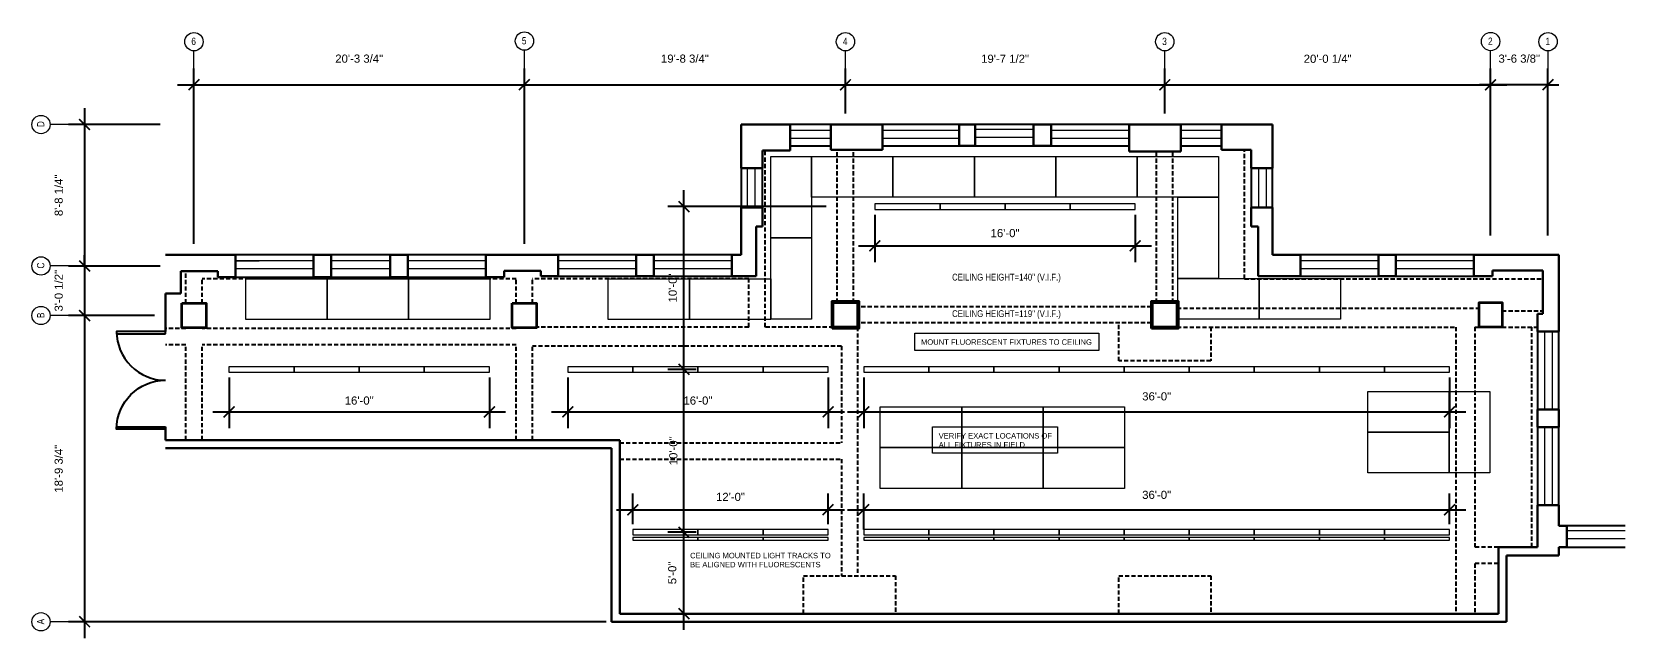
# Model space of a CAD drawing. Extents: x 2166 to 4336, y -1734 to 661.
# Drawn here: x 3161 to 4336, y -1734 to -1287 of the extents above; entities that cross this region are included whole.
import ezdxf

# ---------------------------------------------------------------- set-up
doc = ezdxf.new("R2010")
doc.units = 0
doc.header["$LTSCALE"] = 25
doc.header["$MEASUREMENT"] = 0
doc.header["$PDMODE"] = 34
doc.header["$PDSIZE"] = 6
doc.linetypes.add('HIDDEN2', pattern=[0.1875, 0.125, -0.0625])
doc.layers.get('0').update_dxf_attribs({"lineweight": 15})
for name, color, linetype, lineweight in [('A-ANNO-NOTE', 230, 'Continuous', 13), ('A-CEN-COLNUM', 1, 'Continuous', 15), ('A-DIM', 86, 'Continuous', 15), ('A-FURN-FURN', 43, 'HIDDEN2', 25), ('A-PWR-SYMBOL', 3, 'Continuous', 9), ('EXIST-BEAM-OVHD', 32, 'HIDDEN2', 25), ('EXIST-GLAZ-GLAZ', 4, 'Continuous', 18), ('EXIST-S-COL', 32, 'Continuous', 35), ('EXIST-WALL-FULL', 1, 'Continuous', 30), ('EXIST-WALL-PRHT', 32, 'Continuous', 25)]:
    doc.layers.add(name, color=color, linetype=linetype, lineweight=lineweight)
doc.layers.add('NEW-PART', color=1, linetype='Continuous')
doc.styles.add('Arial Narrow', font='ARIALN.TTF', dxfattribs={"height": 12})
doc.styles.add('Arial Narrow 8', font='ARIALN.TTF', dxfattribs={"height": 9})
doc.styles.add('Dim', font='ARIAL.TTF', dxfattribs={"height": 6})
doc.styles.add('DIMPAPER', font='ARIAL.TTF', dxfattribs={"height": 2})
doc.dimstyles.new('AW PAPER', dxfattribs={"dimscale": 0, "dimtxt": 0.5625, "dimasz": 0.125, "dimexe": 0.09375, "dimexo": 0.03125, "dimgap": 0.125, "dimtad": 1, "dimdec": 3, "dimrnd": 0.125, "dimzin": 3, "dimdsep": 46, "dimlunit": 4, "dimtxsty": 'DIMPAPER', "dimblk": 'ARCHTICK', "dimcen": 0.09375, "dimdle": 0.09375, "dimadec": 0, "dimazin": 0, "dimtfac": 1, "dimtdec": 3, "dimtix": 1, "dimtmove": 1, "dimatfit": 2, "dimfxl": 0, "dimfrac": 2, "dimtolj": 1, "dimtzin": 0, "dimarcsym": 0})

# ---------------------------------------------------------------- blocks, each defined once
blk = doc.blocks.new('LDR')
blk.add_line((0, 0), (0, 0))
blk.add_lwpolyline([(-1.75, 0), (0, 0), (0, 36), (-1.75, 36)], close=True)
blk.add_arc((0, 0), 36, 90, 180)
blk = doc.blocks.new('_ARCHTICK')
at = {"color": 0, "linetype": 'ByBlock', "const_width": 0.15}
blk.add_lwpolyline([(-0.5, -0.5), (0.5, 0.5)], dxfattribs=at)
blk = doc.blocks.new('*D72')
at = {"layer": 'A-DIM', "color": 0, "lineweight": -2}
for p, q in [((3281, -1443.6), (3281, -1314.3)), ((3524.7, -1439.6), (3524.7, -1314.3)), ((3269, -1326.3), (3536.7, -1326.3))]:
    blk.add_line(p, q, dxfattribs=at)
at = {"layer": 'Defpoints', "color": 0}
for p in [(3524.7, -1326.3), (3524.7, -1443.6), (3281, -1447.6)]:
    blk.add_point(p, dxfattribs=at)
at = {"layer": 'A-DIM', "color": 0, "lineweight": -2, "xscale": 8, "yscale": 8, "zscale": 8, "rotation": 180}
blk.add_blockref('_ARCHTICK', (3281, -1326.3), dxfattribs=at)
at = {"layer": 'A-DIM', "color": 0, "lineweight": -2, "xscale": 8, "yscale": 8, "zscale": 8}
blk.add_blockref('_ARCHTICK', (3524.7, -1326.3), dxfattribs=at)
at = {"layer": 'A-DIM', "color": 0, "insert": (3402.9, -1307.1), "char_height": 6, "attachment_point": 5, "style": 'Dim'}
blk.add_mtext('\\A1;20\'-3 3/4"', dxfattribs=at)
blk = doc.blocks.new('*D73')
at = {"layer": 'A-DIM', "color": 0, "lineweight": -2}
for p, q in [((3524.7, -1443.6), (3524.7, -1314.3)), ((3761.5, -1343.6), (3761.5, -1314.3)), ((3512.7, -1326.3), (3773.5, -1326.3))]:
    blk.add_line(p, q, dxfattribs=at)
at = {"layer": 'Defpoints', "color": 0}
for p in [(3761.5, -1326.3), (3761.5, -1347.6), (3524.7, -1447.6)]:
    blk.add_point(p, dxfattribs=at)
at = {"layer": 'A-DIM', "color": 0, "lineweight": -2, "xscale": 8, "yscale": 8, "zscale": 8, "rotation": 180}
blk.add_blockref('_ARCHTICK', (3524.7, -1326.3), dxfattribs=at)
at = {"layer": 'A-DIM', "color": 0, "lineweight": -2, "xscale": 8, "yscale": 8, "zscale": 8}
blk.add_blockref('_ARCHTICK', (3761.5, -1326.3), dxfattribs=at)
at = {"layer": 'A-DIM', "color": 0, "insert": (3643.1, -1307.1), "char_height": 6, "attachment_point": 5, "style": 'Dim'}
blk.add_mtext('\\A1;19\'-8 3/4"', dxfattribs=at)
blk = doc.blocks.new('*D74')
at = {"layer": 'A-DIM', "color": 0, "lineweight": -2}
for p, q in [((3761.5, -1347.6), (3761.5, -1314.3)), ((3997, -1343.6), (3997, -1314.3)), ((3749.5, -1326.3), (4009, -1326.3))]:
    blk.add_line(p, q, dxfattribs=at)
at = {"layer": 'Defpoints', "color": 0}
for p in [(3997, -1326.3), (3997, -1347.6), (3761.5, -1351.6)]:
    blk.add_point(p, dxfattribs=at)
at = {"layer": 'A-DIM', "color": 0, "lineweight": -2, "xscale": 8, "yscale": 8, "zscale": 8, "rotation": 180}
blk.add_blockref('_ARCHTICK', (3761.5, -1326.3), dxfattribs=at)
at = {"layer": 'A-DIM', "color": 0, "lineweight": -2, "xscale": 8, "yscale": 8, "zscale": 8}
blk.add_blockref('_ARCHTICK', (3997, -1326.3), dxfattribs=at)
at = {"layer": 'A-DIM', "color": 0, "insert": (3879.2, -1307.2), "char_height": 6, "attachment_point": 5, "style": 'Dim'}
blk.add_mtext('\\A1;19\'-7 1/2"', dxfattribs=at)
blk = doc.blocks.new('*D75')
at = {"layer": 'A-DIM', "color": 0, "lineweight": -2}
for p, q in [((3997, -1347.6), (3997, -1314.3)), ((4237.2, -1437.5), (4237.2, -1314.3)), ((3985, -1326.3), (4249.2, -1326.3))]:
    blk.add_line(p, q, dxfattribs=at)
at = {"layer": 'Defpoints', "color": 0}
for p in [(4237.2, -1326.3), (3997, -1351.6), (4237.2, -1441.5)]:
    blk.add_point(p, dxfattribs=at)
at = {"layer": 'A-DIM', "color": 0, "lineweight": -2, "xscale": 8, "yscale": 8, "zscale": 8, "rotation": 180}
blk.add_blockref('_ARCHTICK', (3997, -1326.3), dxfattribs=at)
at = {"layer": 'A-DIM', "color": 0, "lineweight": -2, "xscale": 8, "yscale": 8, "zscale": 8}
blk.add_blockref('_ARCHTICK', (4237.2, -1326.3), dxfattribs=at)
at = {"layer": 'A-DIM', "color": 0, "insert": (4117.1, -1307.2), "char_height": 6, "attachment_point": 5, "style": 'Dim'}
blk.add_mtext('\\A1;20\'-0 1/4"', dxfattribs=at)
blk = doc.blocks.new('*D76')
at = {"layer": 'A-DIM', "color": 0, "lineweight": -2}
for p, q in [((4237.2, -1437.5), (4237.2, -1314.3)), ((4279.6, -1437.5), (4279.6, -1314.3)), ((4237.2, -1326.3), (4229.2, -1326.3)), ((4279.6, -1326.3), (4237.2, -1326.3)), ((4279.6, -1326.3), (4287.6, -1326.3))]:
    blk.add_line(p, q, dxfattribs=at)
at = {"layer": 'Defpoints', "color": 0}
for p in [(4237.2, -1326.3), (4237.2, -1441.5), (4279.6, -1441.5)]:
    blk.add_point(p, dxfattribs=at)
at = {"layer": 'A-DIM', "color": 0, "lineweight": -2, "xscale": 8, "yscale": 8, "zscale": 8}
blk.add_blockref('_ARCHTICK', (4237.2, -1326.3), dxfattribs=at)
at = {"layer": 'A-DIM', "color": 0, "lineweight": -2, "xscale": 8, "yscale": 8, "zscale": 8, "rotation": 180}
blk.add_blockref('_ARCHTICK', (4279.6, -1326.3), dxfattribs=at)
at = {"layer": 'A-DIM', "color": 0, "insert": (4258.4, -1307.1), "char_height": 6, "attachment_point": 5, "style": 'Dim'}
blk.add_mtext('\\A1;3\'-6 3/8"', dxfattribs=at)
blk = doc.blocks.new('*D77')
at = {"layer": 'A-DIM', "color": 0, "lineweight": -2}
for p, q in [((3200.4, -1459.9), (3200.4, -1451.9)), ((3256, -1459.9), (3188.4, -1459.9)), ((3200.4, -1459.9), (3200.4, -1496.4)), ((3252, -1496.4), (3188.4, -1496.4)), ((3200.4, -1496.4), (3200.4, -1504.4))]:
    blk.add_line(p, q, dxfattribs=at)
at = {"layer": 'Defpoints', "color": 0}
for p in [(3260, -1459.9), (3200.4, -1496.4), (3256, -1496.4)]:
    blk.add_point(p, dxfattribs=at)
at = {"layer": 'A-DIM', "color": 0, "lineweight": -2, "xscale": 8, "yscale": 8, "zscale": 8}
for p, rotation in [((3200.4, -1459.9), 270), ((3200.4, -1496.4), 90)]:
    blk.add_blockref('_ARCHTICK', p, dxfattribs=dict(at, rotation=rotation))
at = {"layer": 'A-DIM', "color": 0, "insert": (3181.3, -1478.1), "char_height": 6, "attachment_point": 5, "rotation": 90, "style": 'Dim'}
blk.add_mtext('\\A1;3\'-0 1/2"', dxfattribs=at)
blk = doc.blocks.new('*D78')
at = {"layer": 'A-DIM', "color": 0, "lineweight": -2}
for p, q in [((3200.4, -1484.4), (3200.4, -1734.1)), ((3252, -1496.4), (3188.4, -1496.4)), ((3585, -1722.1), (3188.4, -1722.1))]:
    blk.add_line(p, q, dxfattribs=at)
at = {"layer": 'Defpoints', "color": 0}
for p in [(3256, -1496.4), (3200.4, -1722.1), (3589, -1722.1)]:
    blk.add_point(p, dxfattribs=at)
at = {"layer": 'A-DIM', "color": 0, "lineweight": -2, "xscale": 8, "yscale": 8, "zscale": 8}
for p, rotation in [((3200.4, -1496.4), 90), ((3200.4, -1722.1), 270)]:
    blk.add_blockref('_ARCHTICK', p, dxfattribs=dict(at, rotation=rotation))
at = {"layer": 'A-DIM', "color": 0, "insert": (3181.3, -1609.3), "char_height": 6, "attachment_point": 5, "rotation": 90, "style": 'Dim'}
blk.add_mtext('\\A1;18\'-9 3/4"', dxfattribs=at)
blk = doc.blocks.new('*D79')
at = {"layer": 'A-DIM', "color": 0, "lineweight": -2}
for p, q in [((3642.4, -1728.1), (3642.4, -1644.1)), ((3651.3, -1656.1), (3630.4, -1656.1)), ((3623.3, -1716.1), (3654.4, -1716.1))]:
    blk.add_line(p, q, dxfattribs=at)
at = {"layer": 'Defpoints', "color": 0}
for p in [(3642.4, -1656.1), (3655.3, -1656.1), (3619.3, -1716.1)]:
    blk.add_point(p, dxfattribs=at)
at = {"layer": 'A-DIM', "color": 0, "lineweight": -2, "xscale": 8, "yscale": 8, "zscale": 8}
for p, rotation in [((3642.4, -1656.1), 90), ((3642.4, -1716.1), 270)]:
    blk.add_blockref('_ARCHTICK', p, dxfattribs=dict(at, rotation=rotation))
at = {"layer": 'A-DIM', "color": 0, "insert": (3633.8, -1686.1), "char_height": 6, "attachment_point": 5, "rotation": 90, "style": 'Dim'}
blk.add_mtext('\\A1;5\'-0"', dxfattribs=at)
blk = doc.blocks.new('*D80')
at = {"layer": 'A-DIM', "color": 0, "lineweight": -2}
for p, q in [((3642.4, -1668.1), (3642.4, -1524.1)), ((3651.3, -1536.1), (3630.4, -1536.1)), ((3651.3, -1656.1), (3630.4, -1656.1))]:
    blk.add_line(p, q, dxfattribs=at)
at = {"layer": 'Defpoints', "color": 0}
for p in [(3642.4, -1536.1), (3655.3, -1536.1), (3655.3, -1656.1)]:
    blk.add_point(p, dxfattribs=at)
at = {"layer": 'A-DIM', "color": 0, "lineweight": -2, "xscale": 8, "yscale": 8, "zscale": 8}
for p, rotation in [((3642.4, -1536.1), 90), ((3642.4, -1656.1), 270)]:
    blk.add_blockref('_ARCHTICK', p, dxfattribs=dict(at, rotation=rotation))
at = {"layer": 'A-DIM', "color": 0, "insert": (3634.6, -1596.1), "char_height": 6, "attachment_point": 5, "rotation": 90, "style": 'Dim'}
blk.add_mtext('\\A1;10\'-0"', dxfattribs=at)
blk = doc.blocks.new('*D81')
at = {"layer": 'A-DIM', "color": 0, "lineweight": -2}
for p, q in [((3642.4, -1548.1), (3642.4, -1404.1)), ((3747.3, -1416.1), (3630.4, -1416.1)), ((3651.3, -1536.1), (3630.4, -1536.1))]:
    blk.add_line(p, q, dxfattribs=at)
at = {"layer": 'Defpoints', "color": 0}
for p in [(3642.4, -1416.1), (3751.3, -1416.1), (3655.3, -1536.1)]:
    blk.add_point(p, dxfattribs=at)
at = {"layer": 'A-DIM', "color": 0, "lineweight": -2, "xscale": 8, "yscale": 8, "zscale": 8}
for p, rotation in [((3642.4, -1416.1), 90), ((3642.4, -1536.1), 270)]:
    blk.add_blockref('_ARCHTICK', p, dxfattribs=dict(at, rotation=rotation))
at = {"layer": 'A-DIM', "color": 0, "insert": (3634.1, -1476.1), "char_height": 6, "attachment_point": 5, "rotation": 90, "style": 'Dim'}
blk.add_mtext('\\A1;10\'-0"', dxfattribs=at)
blk = doc.blocks.new('*D82')
at = {"layer": 'A-DIM', "color": 0, "lineweight": -2}
for p, q in [((3775, -1542.1), (3775, -1579.4)), ((4207, -1542.1), (4207, -1579.4)), ((3763, -1567.4), (4219, -1567.4))]:
    blk.add_line(p, q, dxfattribs=at)
at = {"layer": 'Defpoints', "color": 0}
for p in [(3775, -1538.1), (4207, -1538.1), (4207, -1567.4)]:
    blk.add_point(p, dxfattribs=at)
at = {"layer": 'A-DIM', "color": 0, "lineweight": -2, "xscale": 8, "yscale": 8, "zscale": 8, "rotation": 180}
blk.add_blockref('_ARCHTICK', (3775, -1567.4), dxfattribs=at)
at = {"layer": 'A-DIM', "color": 0, "lineweight": -2, "xscale": 8, "yscale": 8, "zscale": 8}
blk.add_blockref('_ARCHTICK', (4207, -1567.4), dxfattribs=at)
at = {"layer": 'A-DIM', "color": 0, "insert": (3991, -1556), "char_height": 6, "attachment_point": 5, "style": 'Dim'}
blk.add_mtext('\\A1;36\'-0"', dxfattribs=at)
blk = doc.blocks.new('*D83')
at = {"layer": 'A-DIM', "color": 0, "lineweight": -2}
for p, q in [((3783.2, -1422.1), (3783.2, -1457)), ((3975.2, -1422.1), (3975.2, -1457)), ((3771.2, -1445), (3987.2, -1445))]:
    blk.add_line(p, q, dxfattribs=at)
at = {"layer": 'Defpoints', "color": 0}
for p in [(3783.2, -1418.1), (3975.2, -1418.1), (3975.2, -1445)]:
    blk.add_point(p, dxfattribs=at)
at = {"layer": 'A-DIM', "color": 0, "lineweight": -2, "xscale": 8, "yscale": 8, "zscale": 8, "rotation": 180}
blk.add_blockref('_ARCHTICK', (3783.2, -1445), dxfattribs=at)
at = {"layer": 'A-DIM', "color": 0, "lineweight": -2, "xscale": 8, "yscale": 8, "zscale": 8}
blk.add_blockref('_ARCHTICK', (3975.2, -1445), dxfattribs=at)
at = {"layer": 'A-DIM', "color": 0, "insert": (3879.2, -1435.7), "char_height": 6, "attachment_point": 5, "style": 'Dim'}
blk.add_mtext('\\A1;16\'-0"', dxfattribs=at)
blk = doc.blocks.new('*D84')
at = {"layer": 'A-DIM', "color": 0, "lineweight": -2}
for p, q in [((3775, -1654.1), (3775, -1627.5)), ((4207, -1650.1), (4207, -1627.5)), ((3763, -1639.5), (4219, -1639.5))]:
    blk.add_line(p, q, dxfattribs=at)
at = {"layer": 'Defpoints', "color": 0}
for p in [(4207, -1639.5), (4207, -1654.1), (3775, -1658.1)]:
    blk.add_point(p, dxfattribs=at)
at = {"layer": 'A-DIM', "color": 0, "lineweight": -2, "xscale": 8, "yscale": 8, "zscale": 8, "rotation": 180}
blk.add_blockref('_ARCHTICK', (3775, -1639.5), dxfattribs=at)
at = {"layer": 'A-DIM', "color": 0, "lineweight": -2, "xscale": 8, "yscale": 8, "zscale": 8}
blk.add_blockref('_ARCHTICK', (4207, -1639.5), dxfattribs=at)
at = {"layer": 'A-DIM', "color": 0, "insert": (3991, -1628.6), "char_height": 6, "attachment_point": 5, "style": 'Dim'}
blk.add_mtext('\\A1;36\'-0"', dxfattribs=at)
blk = doc.blocks.new('*D85')
at = {"layer": 'A-DIM', "color": 0, "lineweight": -2}
for p, q in [((3604.7, -1650.1), (3604.7, -1627.5)), ((3748.7, -1650.1), (3748.7, -1627.5)), ((3592.7, -1639.5), (3760.7, -1639.5))]:
    blk.add_line(p, q, dxfattribs=at)
at = {"layer": 'Defpoints', "color": 0}
for p in [(3748.7, -1639.5), (3604.7, -1654.1), (3748.7, -1654.1)]:
    blk.add_point(p, dxfattribs=at)
at = {"layer": 'A-DIM', "color": 0, "lineweight": -2, "xscale": 8, "yscale": 8, "zscale": 8, "rotation": 180}
blk.add_blockref('_ARCHTICK', (3604.7, -1639.5), dxfattribs=at)
at = {"layer": 'A-DIM', "color": 0, "lineweight": -2, "xscale": 8, "yscale": 8, "zscale": 8}
blk.add_blockref('_ARCHTICK', (3748.7, -1639.5), dxfattribs=at)
at = {"layer": 'A-DIM', "color": 0, "insert": (3676.7, -1630.1), "char_height": 6, "attachment_point": 5, "style": 'Dim'}
blk.add_mtext('\\A1;12\'-0"', dxfattribs=at)
blk = doc.blocks.new('*D86')
at = {"layer": 'A-DIM', "color": 0, "lineweight": -2}
for p, q in [((3556.7, -1542.1), (3556.7, -1579.4)), ((3748.7, -1542.1), (3748.7, -1579.4)), ((3544.7, -1567.4), (3760.7, -1567.4))]:
    blk.add_line(p, q, dxfattribs=at)
at = {"layer": 'Defpoints', "color": 0}
for p in [(3556.7, -1538.1), (3748.7, -1538.1), (3748.7, -1567.4)]:
    blk.add_point(p, dxfattribs=at)
at = {"layer": 'A-DIM', "color": 0, "lineweight": -2, "xscale": 8, "yscale": 8, "zscale": 8, "rotation": 180}
blk.add_blockref('_ARCHTICK', (3556.7, -1567.4), dxfattribs=at)
at = {"layer": 'A-DIM', "color": 0, "lineweight": -2, "xscale": 8, "yscale": 8, "zscale": 8}
blk.add_blockref('_ARCHTICK', (3748.7, -1567.4), dxfattribs=at)
at = {"layer": 'A-DIM', "color": 0, "insert": (3652.7, -1559.1), "char_height": 6, "attachment_point": 5, "style": 'Dim'}
blk.add_mtext('\\A1;16\'-0"', dxfattribs=at)
blk = doc.blocks.new('*D70')
at = {"layer": 'A-DIM', "color": 0, "lineweight": -2}
for p, q in [((3306.9, -1542.1), (3306.9, -1579.4)), ((3498.9, -1542.1), (3498.9, -1579.4)), ((3294.9, -1567.4), (3510.9, -1567.4))]:
    blk.add_line(p, q, dxfattribs=at)
at = {"layer": 'Defpoints', "color": 0}
for p in [(3306.9, -1538.1), (3498.9, -1538.1), (3498.9, -1567.4)]:
    blk.add_point(p, dxfattribs=at)
at = {"layer": 'A-DIM', "color": 0, "lineweight": -2, "xscale": 8, "yscale": 8, "zscale": 8, "rotation": 180}
blk.add_blockref('_ARCHTICK', (3306.9, -1567.4), dxfattribs=at)
at = {"layer": 'A-DIM', "color": 0, "lineweight": -2, "xscale": 8, "yscale": 8, "zscale": 8}
blk.add_blockref('_ARCHTICK', (3498.9, -1567.4), dxfattribs=at)
at = {"layer": 'A-DIM', "color": 0, "insert": (3402.9, -1559.1), "char_height": 6, "attachment_point": 5, "style": 'Dim'}
blk.add_mtext('\\A1;16\'-0"', dxfattribs=at)
blk = doc.blocks.new('*D71')
at = {"layer": 'A-DIM', "color": 0, "lineweight": -2}
for p, q in [((3200.4, -1343.6), (3200.4, -1471.9)), ((3256, -1355.6), (3188.4, -1355.6)), ((3252, -1459.9), (3188.4, -1459.9))]:
    blk.add_line(p, q, dxfattribs=at)
at = {"layer": 'Defpoints', "color": 0}
for p in [(3260, -1355.6), (3200.4, -1459.9), (3256, -1459.9)]:
    blk.add_point(p, dxfattribs=at)
at = {"layer": 'A-DIM', "color": 0, "lineweight": -2, "xscale": 8, "yscale": 8, "zscale": 8}
for p, rotation in [((3200.4, -1355.6), 90), ((3200.4, -1459.9), 270)]:
    blk.add_blockref('_ARCHTICK', p, dxfattribs=dict(at, rotation=rotation))
at = {"layer": 'A-DIM', "color": 0, "insert": (3181.3, -1407.8), "char_height": 6, "attachment_point": 5, "rotation": 90, "style": 'Dim'}
blk.add_mtext('\\A1;8\'-8 1/4"', dxfattribs=at)

msp = doc.modelspace()

# ---------------------------------------------------------------- linework, layer by layer
for p, q in [((3311.7416, -1462.1412), (3311.7416, -1456.1412)), ((3311.7416, -1456.1412), (3329.1233, -1456.1412)), ((3620.2416, -1467.3912), (3607.2416, -1467.3912)), ((4271.7416, -1508.1412), (4271.7416, -1495.1412))]:
    msp.add_line(p, q)
at = {"layer": 'A-ANNO-NOTE'}
for points in [[(3812.627, -1509.3532), (3948.2567, -1509.3532), (3948.2567, -1522.1448), (3812.627, -1522.1448)], [(3825.6437, -1578.3292), (3917.8438, -1578.3292), (3917.8438, -1597.8973), (3825.6437, -1597.8973)]]:
    msp.add_lwpolyline(points, close=True, dxfattribs=at)
at = {"layer": 'A-CEN-COLNUM', "linetype": 'Continuous'}
for p, q in [((3280.9916, -1314.7372), (3280.9916, -1301.3435)), ((3524.7416, -1314.2535), (3524.7416, -1300.8598)), ((3761.4916, -1314.7372), (3761.4916, -1301.3435)), ((3996.9916, -1314.7372), (3996.9916, -1301.3435)), ((4237.2416, -1314.7372), (4237.2416, -1301.3435)), ((4279.6166, -1314.7372), (4279.6166, -1301.3435)), ((3188.3846, -1355.6412), (3174.991, -1355.6412)), ((3188.3846, -1459.8912), (3174.991, -1459.8912)), ((3188.3846, -1496.3912), (3174.991, -1496.3912)), ((3188.3846, -1722.1412), (3174.991, -1722.1412))]:
    msp.add_line(p, q, dxfattribs=at)
for centre in [(3281.0061, -1294.5935), (3524.7561, -1294.1098), (3761.5061, -1294.5935), (3997.0061, -1294.5935), (4237.2561, -1294.4529), (4279.6311, -1294.5935), (3168.241, -1355.6266), (3168.241, -1459.8766), (3168.241, -1496.3766), (3168.241, -1722.1266)]:
    msp.add_circle(centre, 6.75, dxfattribs=at)
at = {"layer": 'A-FURN-FURN'}
for p, q in [((3755.4916, -1486.8912), (3755.4916, -1374.3912)), ((3767.4916, -1486.8912), (3767.4916, -1374.3912)), ((4055.7416, -1469.3912), (4055.7416, -1374.3912)), ((3702.2416, -1504.8912), (3702.2416, -1374.8912)), ((3990.9916, -1486.8912), (3990.9916, -1375.3912)), ((4002.9916, -1486.8912), (4002.9916, -1375.3912)), ((3274.9916, -1487.3912), (3274.9916, -1463.6412)), ((3286.9916, -1487.3912), (3286.9916, -1469.3912)), ((3518.7416, -1469.3912), (3286.9916, -1469.3912)), ((3518.7416, -1487.3912), (3518.7416, -1469.3912)), ((3530.7416, -1487.3912), (3530.7416, -1469.3912)), ((3690.2416, -1469.3912), (3530.7416, -1469.3912)), ((3690.2416, -1504.8912), (3690.2416, -1469.3912)), ((4055.7416, -1469.3912), (4275.7416, -1469.3912)), ((3987.2416, -1489.8912), (3770.4916, -1489.8912)), ((4005.9916, -1490.8912), (4228.7416, -1490.8912)), ((3987.2416, -1501.8912), (3770.4916, -1501.8912)), ((4245.7416, -1492.8912), (4275.7416, -1492.8912)), ((3274.9916, -1505.8912), (3259.9916, -1505.8912)), ((3274.9916, -1505.8912), (3274.9916, -1505.3912)), ((3286.9916, -1505.8912), (3286.9916, -1505.3912)), ((3518.7416, -1505.8912), (3286.9916, -1505.8912)), ((3518.7416, -1505.8912), (3518.7416, -1505.3912)), ((3690.2416, -1504.8912), (3533.7416, -1504.8912)), ((3752.4916, -1504.8912), (3702.2416, -1504.8912)), ((3770.4916, -1504.8912), (3770.4916, -1688.1412)), ((4005.9916, -1504.8912), (4211.7416, -1504.8912)), ((4211.7416, -1504.8912), (4211.7416, -1716.1412)), ((4225.7416, -1504.8912), (4228.7416, -1504.8912)), ((4225.7416, -1504.8912), (4225.7416, -1667.1412)), ((4245.7416, -1504.8912), (4271.7416, -1504.8912)), ((4267.7416, -1667.1412), (4267.7416, -1504.8912)), ((3274.9916, -1517.8912), (3259.9916, -1517.8912)), ((3274.9916, -1588.1412), (3274.9916, -1517.8912)), ((3518.7416, -1517.8912), (3286.9916, -1517.8912)), ((3286.9916, -1588.1412), (3286.9916, -1517.8912)), ((3518.7416, -1588.1412), (3518.7416, -1517.8912)), ((3758.4916, -1518.8912), (3530.7416, -1518.8912)), ((3530.7416, -1588.1412), (3530.7416, -1518.8912)), ((3758.4916, -1518.8912), (3758.4916, -1590.1412)), ((3594.9916, -1590.1412), (3758.4916, -1590.1412)), ((3594.9916, -1602.1412), (3758.4916, -1602.1412)), ((3758.4916, -1602.1412), (3758.4916, -1688.1412)), ((4242.9916, -1667.1412), (4225.7416, -1667.1412)), ((4225.7416, -1679.1412), (4225.7416, -1716.1412)), ((4242.9916, -1679.1412), (4225.7416, -1679.1412))]:
    msp.add_line(p, q, dxfattribs=at)
for points in [[(4030.9916, -1504.8912), (4030.9916, -1529.8912), (3962.9916, -1529.8912), (3962.9916, -1501.8912)], [(3730.4916, -1716.1412), (3730.4916, -1688.1412), (3798.4916, -1688.1412), (3798.4916, -1716.1412)], [(3962.9916, -1716.1412), (3962.9916, -1688.1412), (4030.9916, -1688.1412), (4030.9916, -1716.1412)]]:
    msp.add_lwpolyline(points, dxfattribs=at)
at = {"layer": 'A-PWR-SYMBOL'}
for points in [[(3783.2416, -1418.1412), (3831.2416, -1418.1412), (3831.2416, -1414.1412), (3783.2416, -1414.1412)], [(3831.2416, -1418.1412), (3879.2416, -1418.1412), (3879.2416, -1414.1412), (3831.2416, -1414.1412)], [(3879.2416, -1418.1412), (3927.2416, -1418.1412), (3927.2416, -1414.1412), (3879.2416, -1414.1412)], [(3927.2416, -1418.1412), (3975.2416, -1418.1412), (3975.2416, -1414.1412), (3927.2416, -1414.1412)], [(3306.8666, -1538.1412), (3354.8666, -1538.1412), (3354.8666, -1534.1412), (3306.8666, -1534.1412)], [(3354.8666, -1538.1412), (3402.8666, -1538.1412), (3402.8666, -1534.1412), (3354.8666, -1534.1412)], [(3402.8666, -1538.1412), (3450.8666, -1538.1412), (3450.8666, -1534.1412), (3402.8666, -1534.1412)], [(3450.8666, -1538.1412), (3498.8666, -1538.1412), (3498.8666, -1534.1412), (3450.8666, -1534.1412)], [(3556.7416, -1538.1412), (3604.7416, -1538.1412), (3604.7416, -1534.1412), (3556.7416, -1534.1412)], [(3604.7416, -1538.1412), (3652.7416, -1538.1412), (3652.7416, -1534.1412), (3604.7416, -1534.1412)], [(3652.7416, -1538.1412), (3700.7416, -1538.1412), (3700.7416, -1534.1412), (3652.7416, -1534.1412)], [(3700.7416, -1538.1412), (3748.7416, -1538.1412), (3748.7416, -1534.1412), (3700.7416, -1534.1412)], [(3774.9916, -1538.1412), (3822.9916, -1538.1412), (3822.9916, -1534.1412), (3774.9916, -1534.1412)], [(3822.9916, -1538.1412), (3870.9916, -1538.1412), (3870.9916, -1534.1412), (3822.9916, -1534.1412)], [(3870.9916, -1538.1412), (3918.9916, -1538.1412), (3918.9916, -1534.1412), (3870.9916, -1534.1412)], [(3918.9916, -1538.1412), (3966.9916, -1538.1412), (3966.9916, -1534.1412), (3918.9916, -1534.1412)], [(3966.9916, -1538.1412), (4014.9916, -1538.1412), (4014.9916, -1534.1412), (3966.9916, -1534.1412)], [(4014.9916, -1538.1412), (4062.9916, -1538.1412), (4062.9916, -1534.1412), (4014.9916, -1534.1412)], [(4062.9916, -1538.1412), (4110.9916, -1538.1412), (4110.9916, -1534.1412), (4062.9916, -1534.1412)], [(4110.9916, -1538.1412), (4158.9916, -1538.1412), (4158.9916, -1534.1412), (4110.9916, -1534.1412)], [(4158.9916, -1538.1412), (4206.9916, -1538.1412), (4206.9916, -1534.1412), (4158.9916, -1534.1412)], [(3604.7416, -1658.1412), (3652.7416, -1658.1412), (3652.7416, -1654.1412), (3604.7416, -1654.1412)], [(3652.7416, -1658.1412), (3700.7416, -1658.1412), (3700.7416, -1654.1412), (3652.7416, -1654.1412)], [(3700.7416, -1658.1412), (3748.7416, -1658.1412), (3748.7416, -1654.1412), (3700.7416, -1654.1412)], [(3774.9916, -1658.1412), (3822.9916, -1658.1412), (3822.9916, -1654.1412), (3774.9916, -1654.1412)], [(3822.9916, -1658.1412), (3870.9916, -1658.1412), (3870.9916, -1654.1412), (3822.9916, -1654.1412)], [(3870.9916, -1658.1412), (3918.9916, -1658.1412), (3918.9916, -1654.1412), (3870.9916, -1654.1412)], [(3918.9916, -1658.1412), (3966.9916, -1658.1412), (3966.9916, -1654.1412), (3918.9916, -1654.1412)], [(3966.9916, -1658.1412), (4014.9916, -1658.1412), (4014.9916, -1654.1412), (3966.9916, -1654.1412)], [(4014.9916, -1658.1412), (4062.9916, -1658.1412), (4062.9916, -1654.1412), (4014.9916, -1654.1412)], [(4062.9916, -1658.1412), (4110.9916, -1658.1412), (4110.9916, -1654.1412), (4062.9916, -1654.1412)], [(4110.9916, -1658.1412), (4158.9916, -1658.1412), (4158.9916, -1654.1412), (4110.9916, -1654.1412)], [(4158.9916, -1658.1412), (4206.9916, -1658.1412), (4206.9916, -1654.1412), (4158.9916, -1654.1412)], [(3604.7416, -1662.008), (3652.7416, -1662.008), (3652.7416, -1660.008), (3604.7416, -1660.008)], [(3652.7416, -1662.008), (3700.7416, -1662.008), (3700.7416, -1660.008), (3652.7416, -1660.008)], [(3700.7416, -1662.008), (3748.7416, -1662.008), (3748.7416, -1660.008), (3700.7416, -1660.008)], [(3774.9916, -1662.008), (3822.9916, -1662.008), (3822.9916, -1660.008), (3774.9916, -1660.008)], [(3822.9916, -1662.008), (3870.9916, -1662.008), (3870.9916, -1660.008), (3822.9916, -1660.008)], [(3870.9916, -1662.008), (3918.9916, -1662.008), (3918.9916, -1660.008), (3870.9916, -1660.008)], [(3918.9916, -1662.008), (3966.9916, -1662.008), (3966.9916, -1660.008), (3918.9916, -1660.008)], [(3966.9916, -1662.008), (4014.9916, -1662.008), (4014.9916, -1660.008), (3966.9916, -1660.008)], [(4014.9916, -1662.008), (4062.9916, -1662.008), (4062.9916, -1660.008), (4014.9916, -1660.008)], [(4062.9916, -1662.008), (4110.9916, -1662.008), (4110.9916, -1660.008), (4062.9916, -1660.008)], [(4110.9916, -1662.008), (4158.9916, -1662.008), (4158.9916, -1660.008), (4110.9916, -1660.008)], [(4158.9916, -1662.008), (4206.9916, -1662.008), (4206.9916, -1660.008), (4158.9916, -1660.008)]]:
    msp.add_lwpolyline(points, close=True, dxfattribs=at)
at = {"layer": 'EXIST-GLAZ-GLAZ'}
for p, q in [((3750.7416, -1360.1412), (3720.7416, -1360.1412)), ((3845.2416, -1360.1412), (3788.7416, -1360.1412)), ((3900.2416, -1359.3912), (3857.2416, -1359.3912)), ((3970.7416, -1360.1412), (3913.2416, -1360.1412)), ((4038.7416, -1360.1412), (4008.7416, -1360.1412)), ((3750.7416, -1365.8912), (3720.7416, -1365.8912)), ((3845.2416, -1365.8912), (3788.7416, -1365.8912)), ((3900.2416, -1365.1412), (3857.2416, -1365.1412)), ((3970.7416, -1365.8912), (3913.2416, -1365.8912)), ((4038.7416, -1365.8912), (4008.7416, -1365.8912)), ((3688.9916, -1387.8912), (3688.9916, -1416.8912)), ((3694.7416, -1387.8912), (3694.7416, -1416.8912)), ((4066.2416, -1416.8912), (4066.2416, -1387.8912)), ((4071.9916, -1416.8912), (4071.9916, -1387.8912)), ((3369.2416, -1456.1412), (3311.7416, -1456.1412)), ((3425.7416, -1456.1412), (3382.2416, -1456.1412)), ((3496.2416, -1456.1412), (3438.7416, -1456.1412)), ((3607.2416, -1456.1412), (3549.7416, -1456.1412)), ((3677.7416, -1456.1412), (3620.2416, -1456.1412)), ((4154.4916, -1456.1412), (4096.9916, -1456.1412)), ((4224.9916, -1456.1412), (4167.4916, -1456.1412)), ((3369.2416, -1461.8912), (3311.7416, -1461.8912)), ((3425.7416, -1461.8912), (3382.2416, -1461.8912)), ((3496.2416, -1461.8912), (3438.7416, -1461.8912)), ((3607.2416, -1461.8912), (3549.7416, -1461.8912)), ((3677.7416, -1461.8912), (3620.2416, -1461.8912)), ((4154.4916, -1461.8912), (4096.9916, -1461.8912)), ((4224.9916, -1461.8912), (4167.4916, -1461.8912)), ((4277.2416, -1565.6412), (4277.2416, -1508.1412)), ((4282.9916, -1565.6412), (4282.9916, -1508.1412)), ((4277.2416, -1636.1412), (4277.2416, -1578.6412)), ((4282.9916, -1636.1412), (4282.9916, -1578.6412)), ((4336.4916, -1655.1412), (4293.4916, -1655.1412)), ((4336.4916, -1660.8912), (4293.4916, -1660.8912))]:
    msp.add_line(p, q, dxfattribs=at)
for points in [[(3736.5541, -1439.1042), (3706.5541, -1439.1042), (3706.5541, -1379.1042), (3736.5541, -1379.1042)], [(3736.5541, -1409.1042), (3736.5541, -1379.1042), (3796.5541, -1379.1042), (3796.5541, -1409.1042)], [(3796.5541, -1409.1042), (3796.5541, -1379.1042), (3856.5541, -1379.1042), (3856.5541, -1409.1042)], [(3856.5541, -1409.1042), (3856.5541, -1379.1042), (3916.5541, -1379.1042), (3916.5541, -1409.1042)], [(3916.5541, -1409.1042), (3916.5541, -1379.1042), (3976.5541, -1379.1042), (3976.5541, -1409.1042)], [(3976.5541, -1409.1042), (3976.5541, -1379.1042), (4036.5541, -1379.1042), (4036.5541, -1409.1042)], [(4036.5541, -1469.1042), (4006.5541, -1469.1042), (4006.5541, -1409.1042), (4036.5541, -1409.1042)], [(3736.5541, -1499.1042), (3706.5541, -1499.1042), (3706.5541, -1439.1042), (3736.5541, -1439.1042)], [(3319.3514, -1499.3912), (3319.3514, -1469.3912), (3379.3514, -1469.3912), (3379.3514, -1499.3912)], [(3379.3514, -1499.3912), (3379.3514, -1469.3912), (3439.3514, -1469.3912), (3439.3514, -1499.3912)], [(3439.3514, -1499.3912), (3439.3514, -1469.3912), (3499.3514, -1469.3912), (3499.3514, -1499.3912)], [(3586.5541, -1499.3912), (3586.5541, -1469.3912), (3646.5541, -1469.3912), (3646.5541, -1499.3912)], [(3646.5541, -1499.3912), (3646.5541, -1469.3912), (3706.5541, -1469.3912), (3706.5541, -1499.3912)], [(4006.5541, -1499.1042), (4006.5541, -1469.1042), (4066.5541, -1469.1042), (4066.5541, -1499.1042)], [(4066.5541, -1499.1042), (4066.5541, -1469.1042), (4126.5541, -1469.1042), (4126.5541, -1499.1042)], [(4146.8088, -1582.2812), (4146.8088, -1552.2812), (4206.8088, -1552.2812), (4206.8088, -1582.2812)], [(4206.8088, -1552.2812), (4236.8088, -1552.2812), (4236.8088, -1612.2812), (4206.8088, -1612.2812)], [(3787.2061, -1593.7737), (3787.2061, -1563.7737), (3847.2061, -1563.7737), (3847.2061, -1593.7737)], [(3847.2061, -1593.7737), (3847.2061, -1563.7737), (3907.2061, -1563.7737), (3907.2061, -1593.7737)], [(3907.2061, -1593.7737), (3907.2061, -1563.7737), (3967.2061, -1563.7737), (3967.2061, -1593.7737)], [(4146.8088, -1612.2812), (4146.8088, -1582.2812), (4206.8088, -1582.2812), (4206.8088, -1612.2812)], [(3787.2061, -1623.7737), (3787.2061, -1593.7737), (3847.2061, -1593.7737), (3847.2061, -1623.7737)], [(3847.2061, -1623.7737), (3847.2061, -1593.7737), (3907.2061, -1593.7737), (3907.2061, -1623.7737)], [(3907.2061, -1623.7737), (3907.2061, -1593.7737), (3967.2061, -1593.7737), (3967.2061, -1623.7737)]]:
    msp.add_lwpolyline(points, close=True, dxfattribs=at)
at = {"layer": 'EXIST-S-COL'}
for points in [[(3271.9916, -1487.3912), (3289.9916, -1487.3912), (3289.9916, -1505.3912), (3271.9916, -1505.3912)], [(3515.7416, -1487.3912), (3533.7416, -1487.3912), (3533.7416, -1505.3912), (3515.7416, -1505.3912)], [(3751.7416, -1505.8912), (3751.7416, -1485.8912), (3771.2416, -1485.8912), (3771.2416, -1505.8912)], [(3752.4916, -1486.8912), (3770.4916, -1486.8912), (3770.4916, -1504.8912), (3752.4916, -1504.8912)], [(3987.2416, -1505.8912), (3987.2416, -1485.8912), (4006.7416, -1485.8912), (4006.7416, -1505.8912)], [(3987.9916, -1486.8912), (4005.9916, -1486.8912), (4005.9916, -1504.8912), (3987.9916, -1504.8912)], [(4228.7416, -1504.8912), (4228.7416, -1486.8912), (4245.7416, -1486.8912), (4245.7416, -1504.8912)]]:
    msp.add_lwpolyline(points, close=True, dxfattribs=at)
at = {"layer": 'EXIST-WALL-FULL'}
for p, q in [((3720.7416, -1355.6412), (3684.4916, -1355.6412)), ((3684.4916, -1387.8912), (3684.4916, -1355.6412)), ((3720.7416, -1371.3912), (3720.7416, -1355.6412)), ((3750.7416, -1355.6412), (3750.7416, -1371.3912)), ((3750.7416, -1355.6412), (3788.7416, -1355.6412)), ((3788.7416, -1371.3912), (3788.7416, -1355.8044)), ((3845.2416, -1355.6412), (3845.2416, -1371.3912)), ((3845.2416, -1355.6412), (3857.2416, -1355.6412)), ((3857.2416, -1371.3912), (3857.2416, -1355.6412)), ((3900.2416, -1355.6412), (3900.2416, -1371.3912)), ((3900.2416, -1355.6412), (3913.2416, -1355.6412)), ((3913.2416, -1371.3912), (3913.2416, -1355.6412)), ((3970.7416, -1355.6412), (3970.7416, -1371.3912)), ((3970.7416, -1355.6412), (4008.7416, -1355.6412)), ((4008.7416, -1371.3912), (4008.7416, -1355.6412)), ((4038.7416, -1355.6412), (4038.7416, -1371.3912)), ((4038.7416, -1355.6412), (4076.4916, -1355.6412)), ((4076.4916, -1387.8912), (4076.4916, -1355.6412)), ((3720.7416, -1371.3912), (3720.7416, -1374.8912)), ((3750.7416, -1374.3912), (3750.7416, -1371.3912)), ((3788.7416, -1374.3912), (3750.7416, -1374.3912)), ((3788.7416, -1371.3912), (3788.7416, -1374.3912)), ((3857.2416, -1371.3912), (3845.2416, -1371.3912)), ((3845.2416, -1371.3912), (3853.2416, -1371.3912)), ((3913.2416, -1371.3912), (3900.2416, -1371.3912)), ((3970.7416, -1375.3912), (3970.7416, -1371.3912)), ((4008.7416, -1371.3912), (4008.7416, -1375.3912)), ((4038.7416, -1374.3912), (4038.7416, -1371.3912)), ((4060.7416, -1374.3912), (4038.7416, -1374.3912)), ((4060.7416, -1374.3912), (4044.7416, -1374.3912)), ((4060.7416, -1374.3912), (4060.7416, -1387.8912)), ((3720.7416, -1374.8912), (3700.2416, -1374.8912)), ((3700.2416, -1374.8912), (3700.2416, -1387.8912)), ((4008.7416, -1375.3912), (3970.7416, -1375.3912)), ((3700.2416, -1387.8912), (3684.4916, -1387.8912)), ((4060.7416, -1387.8912), (4076.4916, -1387.8912)), ((3700.2416, -1416.8912), (3684.4916, -1416.8912)), ((3684.4916, -1416.8912), (3684.4916, -1451.6412)), ((3700.2416, -1416.8912), (3700.2416, -1430.8912)), ((3700.2416, -1430.8912), (3700.2416, -1416.8912)), ((4060.7416, -1430.8912), (4060.7416, -1416.8912)), ((4076.4916, -1416.8912), (4060.7416, -1416.8912)), ((4076.4916, -1416.8912), (4076.4916, -1451.6412)), ((3700.2416, -1430.8912), (3695.7416, -1430.8912)), ((3695.7416, -1430.8912), (3695.7416, -1467.3912)), ((4065.7416, -1430.8912), (4060.7416, -1430.8912)), ((4065.7416, -1467.3912), (4065.7416, -1430.8912)), ((3311.7416, -1451.6412), (3259.9916, -1451.6412)), ((3311.7416, -1468.1412), (3311.7416, -1451.6412)), ((3369.2416, -1451.6412), (3369.2416, -1468.1412)), ((3382.2416, -1451.6412), (3369.2416, -1451.6412)), ((3382.2416, -1468.1412), (3382.2416, -1451.6412)), ((3425.7416, -1451.6412), (3425.7416, -1468.1412)), ((3438.7416, -1451.6412), (3425.7416, -1451.6412)), ((3438.7416, -1468.1412), (3438.7416, -1451.6412)), ((3496.2416, -1451.6412), (3496.2416, -1468.1412)), ((3549.7416, -1451.6412), (3496.2416, -1451.6412)), ((3549.7416, -1467.3912), (3549.7416, -1451.6412)), ((3607.2416, -1451.6412), (3607.2416, -1467.3912)), ((3620.2416, -1451.6412), (3607.2416, -1451.6412)), ((3620.2416, -1467.3912), (3620.2416, -1451.6412)), ((3677.7416, -1451.6412), (3677.7416, -1467.3912)), ((3684.4916, -1451.6412), (3677.7416, -1451.6412)), ((4096.9916, -1451.6412), (4076.4916, -1451.6412)), ((4096.9916, -1467.3912), (4096.9916, -1451.6412)), ((4154.4916, -1451.6412), (4154.4916, -1467.3912)), ((4154.4916, -1451.6412), (4167.4916, -1451.6412)), ((4167.4916, -1467.3912), (4167.4916, -1451.6412)), ((4224.9916, -1451.6412), (4224.9916, -1467.3912)), ((4224.9916, -1451.6412), (4287.4916, -1451.6412)), ((4287.4916, -1508.1412), (4287.4916, -1451.6412)), ((3298.7416, -1463.6412), (3271.2416, -1463.6412)), ((3271.2416, -1463.6412), (3271.2416, -1480.1412)), ((3298.7416, -1468.1412), (3298.7416, -1463.6412)), ((3311.7416, -1468.1412), (3298.7416, -1468.1412)), ((3311.7416, -1462.1412), (3311.7416, -1458.1412)), ((3311.7416, -1468.1412), (3311.7416, -1462.1412)), ((3382.2416, -1468.1412), (3369.2416, -1468.1412)), ((3438.7416, -1468.1412), (3425.7416, -1468.1412)), ((3509.7416, -1468.1412), (3496.2416, -1468.1412)), ((3536.7416, -1463.3912), (3509.7416, -1463.3912)), ((3509.7416, -1463.3912), (3509.7416, -1468.1412)), ((3536.7416, -1467.3912), (3536.7416, -1463.3912)), ((3549.7416, -1467.3912), (3536.7416, -1467.3912)), ((3536.7416, -1467.3912), (3549.7416, -1467.3912)), ((3607.2416, -1467.3912), (3620.2416, -1467.3912)), ((3695.7416, -1467.3912), (3677.7416, -1467.3912)), ((4096.9916, -1467.3912), (4065.7416, -1467.3912)), ((4065.7416, -1467.3912), (4096.9916, -1467.3912)), ((4065.7416, -1467.3912), (4083.7416, -1467.3912)), ((4167.4916, -1467.3912), (4154.4916, -1467.3912)), ((4238.7416, -1467.3912), (4224.9916, -1467.3912)), ((4275.7416, -1463.1412), (4238.7416, -1463.1412)), ((4238.7416, -1463.1412), (4238.7416, -1467.3912)), ((4275.7416, -1495.1412), (4275.7416, -1463.1412)), ((3259.9916, -1480.1412), (3259.9916, -1508.1412)), ((3271.2416, -1480.1412), (3259.9916, -1480.1412)), ((4271.7416, -1495.1412), (4275.7416, -1495.1412)), ((4271.7416, -1495.1412), (4271.7416, -1508.1412)), ((4271.7416, -1508.1412), (4287.4916, -1508.1412)), ((4271.7416, -1578.6412), (4271.7416, -1565.6412)), ((4287.4916, -1565.6412), (4271.7416, -1565.6412)), ((4287.4916, -1565.6412), (4287.4916, -1578.6412)), ((3259.9916, -1580.1412), (3259.9916, -1588.1412)), ((4271.7416, -1578.6412), (4287.4916, -1578.6412)), ((3259.9916, -1588.1412), (3594.9916, -1588.1412)), ((3259.9916, -1594.1412), (3588.9916, -1594.1412)), ((3588.9916, -1594.1412), (3588.9916, -1722.1412)), ((3594.9916, -1588.1412), (3594.9916, -1716.1412)), ((4271.7416, -1667.1412), (4271.7416, -1636.1412)), ((4287.4916, -1636.1412), (4271.7416, -1636.1412)), ((4287.4916, -1636.1412), (4287.4916, -1651.3912)), ((4287.4916, -1651.3912), (4293.4916, -1651.3912)), ((4293.4916, -1651.3912), (4293.4916, -1667.1412)), ((4242.9916, -1716.1412), (4242.9916, -1667.1412)), ((4242.9916, -1667.1412), (4271.7416, -1667.1412)), ((4287.4916, -1667.1412), (4287.4916, -1673.1412)), ((4293.4916, -1667.1412), (4287.4916, -1667.1412)), ((4248.9916, -1722.1412), (4248.9916, -1673.1412)), ((4248.9916, -1673.1412), (4287.4916, -1673.1412)), ((3588.9916, -1722.1412), (4248.9916, -1722.1412)), ((3594.9916, -1716.1412), (4242.9916, -1716.1412))]:
    msp.add_line(p, q, dxfattribs=at)
at = {"layer": 'EXIST-WALL-PRHT', "linetype": 'Continuous'}
for p, q in [((3750.7416, -1355.6412), (3720.7416, -1355.6412)), ((3845.2416, -1355.6412), (3788.7416, -1355.6412)), ((3900.2416, -1355.6412), (3857.2416, -1355.6412)), ((3970.7416, -1355.6412), (3913.2416, -1355.6412)), ((4038.7416, -1355.6412), (4008.7416, -1355.6412)), ((3720.7416, -1371.3912), (3750.7416, -1371.3912)), ((3788.7416, -1371.3912), (3845.2416, -1371.3912)), ((3857.2416, -1371.3912), (3900.2416, -1371.3912)), ((3913.2416, -1371.3912), (3970.7416, -1371.3912)), ((4008.7416, -1371.3912), (4038.7416, -1371.3912)), ((3684.4916, -1387.8912), (3684.4916, -1416.8912)), ((3700.2416, -1416.8912), (3700.2416, -1387.8912)), ((4060.7416, -1387.8912), (4060.7416, -1416.8912)), ((4076.4916, -1416.8912), (4076.4916, -1387.8912)), ((3369.2416, -1451.6412), (3311.7416, -1451.6412)), ((3425.7416, -1451.6412), (3382.2416, -1451.6412)), ((3496.2416, -1451.6412), (3438.7416, -1451.6412)), ((3607.2416, -1451.6412), (3549.7416, -1451.6412)), ((3677.7416, -1451.6412), (3620.2416, -1451.6412)), ((4154.4916, -1451.6412), (4096.9916, -1451.6412)), ((4224.9916, -1451.6412), (4167.4916, -1451.6412)), ((3311.7416, -1468.1412), (3369.2416, -1468.1412)), ((3382.2416, -1468.1412), (3425.7416, -1468.1412)), ((3438.7416, -1468.1412), (3496.2416, -1468.1412)), ((3549.7416, -1467.3912), (3607.2416, -1467.3912)), ((3620.2416, -1467.3912), (3677.7416, -1467.3912)), ((4096.9916, -1467.3912), (4154.4916, -1467.3912)), ((4167.4916, -1467.3912), (4224.9916, -1467.3912)), ((4271.7416, -1508.1412), (4271.7416, -1565.6412)), ((4287.4916, -1565.6412), (4287.4916, -1508.1412)), ((4271.7416, -1578.6412), (4271.7416, -1636.1412)), ((4287.4916, -1636.1412), (4287.4916, -1578.6412)), ((4336.4916, -1651.3912), (4293.4916, -1651.3912)), ((4293.4916, -1667.1412), (4336.4916, -1667.1412))]:
    msp.add_line(p, q, dxfattribs=at)

# ---------------------------------------------------------------- block references
at = {"layer": 'NEW-PART', "rotation": 89.99999999999999}
msp.add_blockref('LDR', (3259.9916, -1508.1412), dxfattribs=at)
at = {"layer": 'NEW-PART', "xscale": -1, "rotation": 89.99999999999999}
msp.add_blockref('LDR', (3259.9916, -1580.1412), dxfattribs=at)

# ---------------------------------------------------------------- texts
at = {"layer": 'A-ANNO-NOTE', "char_height": 4, "attachment_point": 7, "style": 'DIMPAPER'}
for s, insert in [('MOUNT FLUORESCENT FIXTURES TO CEILING', (3817.226, -1518.0212)), ('VERIFY EXACT LOCATIONS OF \\PALL FIXTURES IN FIELD', (3830.2428, -1593.7737)), ('CEILING MOUNTED LIGHT TRACKS TO \\PBE ALIGNED WITH FLUORESCENTS', (3646.929, -1682.0155))]:
    msp.add_mtext(s, dxfattribs=dict(at, insert=insert))
at = {"layer": 'A-CEN-COLNUM', "linetype": 'Continuous', "style": 'Arial Narrow 8'}
for s, p in [('6', (3279.0994, -1297.0162)), ('5', (3522.8494, -1296.5325)), ('4', (3759.5994, -1297.0162)), ('3', (3995.0994, -1297.0162)), ('2', (4235.3494, -1296.8756)), ('1', (4277.7244, -1297.0162))]:
    msp.add_text(s, height=5.3251, dxfattribs=at).set_placement(p)
for s, p in [('D', (3170.6637, -1357.5334)), ('C', (3170.6637, -1461.7834)), ('B', (3170.6637, -1498.2834)), ('A', (3170.6637, -1724.0334))]:
    msp.add_text(s, height=5.3251, rotation=90, dxfattribs=at).set_placement(p)
at = {"layer": 'EXIST-BEAM-OVHD', "linetype": 'Continuous', "char_height": 5, "attachment_point": 5, "style": 'Arial Narrow'}
for s, insert, width in [('CEILING HEIGHT=140" (V.I.F.)', (3880.2301, -1468.8641), 111.391563), ('CEILING HEIGHT=119" (V.I.F.)', (3880.2301, -1495.7598), 121.886633)]:
    msp.add_mtext(s, dxfattribs=dict(at, insert=insert, width=width))

# ---------------------------------------------------------------- dimensions: what is measured, and where the dimension line sits
at = {"layer": 'A-DIM'}
for base, p1, p2, picture, middle in [((3524.7416, -1326.2535), (3280.9916, -1447.6412), (3524.7416, -1443.6412), '*D72', (3402.8666, -1307.1491)), ((3761.4916, -1326.2535), (3524.7416, -1447.6412), (3761.4916, -1347.6412), '*D73', (3643.1166, -1307.1491)), ((3996.9916, -1326.2535), (3761.4916, -1351.6412), (3996.9916, -1347.6412), '*D74', (3879.2416, -1307.1512)), ((4237.2416, -1326.2535), (3996.9916, -1351.6412), (4237.2416, -1441.5247), '*D75', (4117.1166, -1307.1512)), ((4237.2416, -1326.2535), (4279.6166, -1441.5247), (4237.2416, -1441.5247), '*D76', (4258.4291, -1307.1491))]:
    dim = msp.add_linear_dim(base=base, p1=p1, p2=p2, dimstyle='AW PAPER', override={"dimscale": 128, "dimasz": 0.0625, "dimtxsty": 'Dim'}, dxfattribs=at)
    dim.commit()
    dim.dimension.update_dxf_attribs({"geometry": picture, "text_midpoint": middle})
for base, p1, p2, picture, middle in [((3200.3846, -1459.8912), (3259.9916, -1355.6412), (3255.9916, -1459.8912), '*D71', (3181.2823, -1407.7662)), ((3200.3846, -1496.3912), (3259.9916, -1459.8912), (3255.9916, -1496.3912), '*D77', (3181.2803, -1478.1412)), ((3200.3846, -1722.1412), (3255.9916, -1496.3912), (3588.9916, -1722.1412), '*D78', (3181.2803, -1609.2662))]:
    dim = msp.add_linear_dim(base=base, p1=p1, p2=p2, angle=90, dimstyle='AW PAPER', override={"dimscale": 128, "dimasz": 0.0625, "dimtxsty": 'Dim'}, dxfattribs=at)
    dim.commit()
    dim.dimension.update_dxf_attribs({"geometry": picture, "text_midpoint": middle})
for base, p1, p2, picture, middle in [((3642.4178, -1416.1412), (3655.2761, -1536.1412), (3751.2761, -1416.1412), '*D81', (3653.1305, -1476.1412)), ((3642.4178, -1536.1412), (3655.2761, -1656.1412), (3655.2761, -1536.1412), '*D80', (3653.6934, -1596.1412)), ((3642.4178, -1656.1412), (3619.2761, -1716.1412), (3655.2761, -1656.1412), '*D79', (3652.8306, -1686.1412))]:
    dim = msp.add_linear_dim(base=base, p1=p1, p2=p2, angle=90, dimstyle='AW PAPER', override={"dimscale": 128, "dimasz": 0.0625, "dimtxsty": 'Dim'}, dxfattribs=at)
    dim.commit()
    dim.dimension.update_dxf_attribs({"geometry": picture, "text_midpoint": middle, "dimtype": 160})
for base, p1, p2, picture, middle in [((3975.2416, -1445.0222), (3783.2416, -1418.1412), (3975.2416, -1418.1412), '*D83', (3879.2416, -1454.7708)), ((3498.8666, -1567.4066), (3306.8666, -1538.1412), (3498.8666, -1538.1412), '*D70', (3402.8666, -1578.1538)), ((3748.7416, -1567.4066), (3556.7416, -1538.1412), (3748.7416, -1538.1412), '*D86', (3652.7416, -1578.1412)), ((4206.9916, -1567.4066), (3774.9916, -1538.1412), (4206.9916, -1538.1412), '*D82', (3990.9916, -1575.081)), ((3748.7416, -1639.4686), (3604.7416, -1654.1412), (3748.7416, -1654.1412), '*D85', (3676.7416, -1649.182)), ((4206.9916, -1639.4686), (3774.9916, -1658.1412), (4206.9916, -1654.1412), '*D84', (3990.9916, -1647.6949))]:
    dim = msp.add_linear_dim(base=base, p1=p1, p2=p2, dimstyle='AW PAPER', override={"dimscale": 128, "dimasz": 0.0625, "dimtxsty": 'Dim'}, dxfattribs=at)
    dim.commit()
    dim.dimension.update_dxf_attribs({"geometry": picture, "text_midpoint": middle, "dimtype": 160})

doc.saveas('drawing.dxf')
